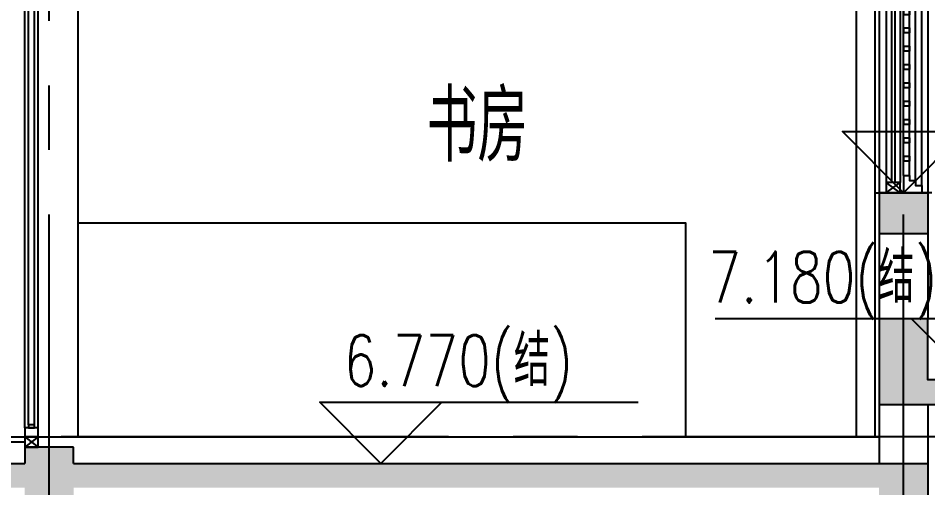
# Model space of a CAD drawing. Extents: x 296441 to 853063, y 459050 to 1117990.
# Drawn here: x 666327 to 670799, y 975121 to 977429 of the extents above; entities that cross this region are included whole.
import ezdxf

# ---------------------------------------------------------------- set-up
doc = ezdxf.new("R2010")
doc.units = 0
doc.header["$LTSCALE"] = 1000
doc.linetypes.add('14-GRID$0$CENTER2', pattern=[28.575, 19.05, -3.175, 3.175, -3.175])
for name, color, linetype in [('14-ELEV$0$G-XREF', 2, 'Continuous'), ('14-GRID$0$G-GRID', 9, '14-GRID$0$CENTER2'), ('E1-SECT-6.000-16-24$0$4HATCH(填充)', 254, 'Continuous'), ('E1-SECT-6.000-16-24$0$A-OVLK', 140, 'Continuous'), ('E1-SECT-6.000-16-24$0$A-SECT-WIND', 155, 'Continuous'), ('E1-SECT-6.000-16-24$0$A-SECT-WOOD', 17, 'Continuous'), ('E1-SECT-6.000-16-24$0$A-WALL', 1, 'Continuous'), ('E1-SECT-6.000-16-24$0$A_CUR_FRAME', 112, 'Continuous'), ('E1-SECT-6.000-16-24$0$J04$0$A-DETL-FNSH', 6, 'Continuous'), ('E1-SECT-6.000-16-24$0$XJ-01-S$0$A-DETL-STONE', 42, 'Continuous'), ('E1-TEXT-SECT$0$A-ANNO-LEVL', 3, 'Continuous'), ('E1-TEXT-SECT$0$A-ANNO-LEVL-TEXT', 255, 'Continuous'), ('E1-TEXT-SECT$0$A-ROOM-IDEN', 4, 'Continuous'), ('huachuangN$0$A-ELEV-THIN', 144, 'Continuous'), ('huachuangN$0$A-OVLK', 140, 'Continuous'), ('huachuangN$0$A-SECT-STONE', 42, 'Continuous'), ('huachuangN$0$A-SECT-WIND', 155, 'Continuous'), ('huachuangN$0$A-WALL', 1, 'Continuous'), ('huachuangN$0$A-WIND', 4, 'Continuous')]:
    doc.layers.add(name, color=color, linetype=linetype)
doc.styles.add('E1-TEXT-SECT$0$GOA_01_thin_0.75', font='romans.shx', dxfattribs={"width": 0.75, "bigfont": 'hzdx.shx'})

# ---------------------------------------------------------------- blocks, each defined once
blk = doc.blocks.new('E1-TEXT-SECT')
at = {"layer": 'E1-TEXT-SECT$0$A-ANNO-LEVL'}
for points in [[(12000, 8400), (11700, 8100), (11400, 8400), (12966.1, 8400)], [(11740, 7480), (12040, 7180), (12340, 7480), (10773.9, 7480)], [(9430.2, 7070), (9130.2, 6770), (8830.2, 7070), (10396.3, 7070)]]:
    blk.add_lwpolyline(points, dxfattribs=at)
at = {"layer": 'E1-TEXT-SECT$0$A-ANNO-LEVL-TEXT', "style": 'E1-TEXT-SECT$0$GOA_01_thin_0.75', "width": 0.75}
for s, p in [('7.180(结)', (10741.1, 7560.1)), ('6.770(结)', (8948.6, 7150.1))]:
    blk.add_text(s, height=250, dxfattribs=at).set_placement(p)
at = {"layer": 'E1-TEXT-SECT$0$A-ROOM-IDEN', "style": 'E1-TEXT-SECT$0$GOA_01_thin_0.75', "width": 0.75}
blk.add_text('书房', height=350, dxfattribs=at).set_placement((9356.3, 8252.4))
blk = doc.blocks.new('huachuangN')
at = {"layer": 'huachuangN$0$A-ELEV-THIN'}
for p, q in [((1015, 210), (35, 210)), ((990, 180), (60, 180))]:
    blk.add_line(p, q, dxfattribs=at)
at = {"layer": 'huachuangN$0$A-OVLK'}
for p, q in [((0, 240), (1050, 240)), ((0, 0), (1050, 0))]:
    blk.add_line(p, q, dxfattribs=at)
at = {"layer": 'huachuangN$0$A-SECT-STONE'}
for p, q in [((1050, 30), (1050, 210)), ((85, 120), (0, 120)), ((150, 120), (175, 120)), ((240, 120), (265, 120)), ((330, 120), (355, 120)), ((420, 120), (445, 120)), ((510, 120), (535, 120)), ((600, 120), (625, 120)), ((690, 120), (715, 120)), ((780, 120), (805, 120)), ((870, 120), (895, 120)), ((965, 120), (1050, 120))]:
    blk.add_line(p, q, dxfattribs=at)
for points in [[(85, 120), (85, 125), (85, 125.8), (85, 150), (60, 150), (60, 180), (35, 180), (35, 210), (0, 210), (0, 120)], [(965, 120), (965, 125), (965, 125.8), (965, 150), (990, 150), (990, 180), (1015, 180), (1015, 210), (1050, 210), (1050, 120)], [(150, 120), (150, 150), (175, 150), (175, 120)], [(240, 120), (240, 150), (265, 150), (265, 120)], [(330, 120), (330, 150), (355, 150), (355, 120)], [(420, 120), (420, 150), (445, 150), (445, 120)], [(510, 120), (510, 150), (535, 150), (535, 120)], [(600, 120), (600, 150), (625, 150), (625, 120)], [(690, 120), (690, 150), (715, 150), (715, 120)], [(780, 120), (780, 150), (805, 150), (805, 120)], [(870, 120), (870, 150), (895, 150), (895, 120)]]:
    blk.add_lwpolyline(points, dxfattribs=at)
at = {"layer": 'huachuangN$0$A-SECT-WIND'}
for p, q in [((50, 104), (0, 36)), ((50, 36), (0, 104)), ((50, 104), (1000, 104)), ((1050, 104), (1000, 36)), ((1050, 36), (1000, 104)), ((50, 78.5), (1000, 78.5)), ((50, 61.5), (1000, 61.5)), ((50, 36), (1000, 36))]:
    blk.add_line(p, q, dxfattribs=at)
for points in [[(0, 104), (0, 36), (50, 36), (50, 104)], [(1000, 104), (1000, 36), (1050, 36), (1050, 104)]]:
    blk.add_lwpolyline(points, close=True, dxfattribs=at)
at = {"layer": 'huachuangN$0$A-WALL'}
for p, q in [((-100, 240), (0, 240)), ((0, 240), (0, 0)), ((1050, 240), (1050, 0)), ((1050, 240), (1150, 240)), ((-100, 0), (0, 0)), ((1050, 0), (1150, 0))]:
    blk.add_line(p, q, dxfattribs=at)
at = {"layer": 'huachuangN$0$A-WIND'}
for p, q in [((965, 150), (80, 150)), ((965, 120), (85, 120))]:
    blk.add_line(p, q, dxfattribs=at)
blk = doc.blocks.new('*U1613')
at = {"layer": 'E1-SECT-6.000-16-24$0$A-SECT-WIND'}
for p, q in [((45, 32.5), (2355, 32.5)), ((60, 15), (2340, 15)), ((45, -32.5), (2355, -32.5)), ((60, -15), (2340, -15))]:
    blk.add_line(p, q, dxfattribs=at)
at = {"layer": 'E1-SECT-6.000-16-24$0$A-SECT-WOOD'}
for points in [[(0, 32.5), (45, 32.5), (45, -32.5), (0, -32.5)], [(60, 15), (60, -15), (45, -15), (45, 15)], [(2340, 15), (2340, -15), (2355, -15), (2355, 15)], [(2400, 32.5), (2355, 32.5), (2355, -32.5), (2400, -32.5)]]:
    blk.add_lwpolyline(points, close=True, dxfattribs=at)

msp = doc.modelspace()

# ---------------------------------------------------------------- hatches: boundary and pattern name
at = {"layer": 'E1-SECT-6.000-16-24$0$4HATCH(填充)'}
for points in [[(670799.2, 976570.9), (670559.2, 976570.9), (670559.2, 976370.9), (670799.2, 976370.9)], [(672599.2, 975120.9), (672599.2, 975614.6), (672579.2, 975620.9), (672379.2, 975620.9), (671779.2, 975970.9), (671339.2, 975720.9), (671339.2, 975870.9), (671239.2, 975870.9), (671239.2, 975650.9), (670799.2, 975650.9), (670799.2, 975950.9), (670559.2, 975950.9), (670559.2, 975530.9), (671247.8, 975530.9), (671778.4, 975832.4), (672359.2, 975496.7), (672359.2, 975120.9)]]:
    msp.add_hatch(color=256, dxfattribs=at).paths.add_polyline_path(points)
h = msp.add_hatch(color=256, dxfattribs=at)
h.paths.add_polyline_path([(662459.2, 975240.9), (662099.2, 975240.9), (662099.2, 975498.3), (662459.2, 975659.4)], flags=16)
h.paths.add_polyline_path([(661859.2, 975614.6), (661859.2, 974830.9), (662099.2, 974830.9), (662099.2, 975120.9), (666359.2, 975120.9), (666359.2, 974740.9), (666599.2, 974740.9), (666599.2, 975120.9), (670559.2, 975120.9), (670559.2, 974740.9), (670799.2, 974740.9), (670799.2, 975240.9), (666599.2, 975240.9), (666599.2, 975320.9), (666359.2, 975320.9), (666359.2, 975240.9), (662699.2, 975240.9), (662699.2, 976370.9), (662459.2, 976370.9), (662459.2, 975790.9), (662079.2, 975620.9), (661879.2, 975620.9)])

# ---------------------------------------------------------------- linework, layer by layer
at = {"layer": '14-GRID$0$G-GRID', "color": 8, "ltscale": 0.1}
for p, q in [((666479.2, 960270.9), (666479.2, 978370.9)), ((670679.2, 960270.9), (670679.2, 978370.9)), ((677015, 975370.9), (649179.2, 975370.9))]:
    msp.add_line(p, q, dxfattribs=at)
at = {"layer": 'E1-SECT-6.000-16-24$0$A-OVLK'}
for p, q in [((670449.2, 975370.9), (670449.2, 978230.9)), ((666619.2, 977750.9), (666619.2, 975370.9)), ((670539.2, 977620.9), (670539.2, 976570.9))]:
    msp.add_line(p, q, dxfattribs=at)
msp.add_lwpolyline([(669609.2, 975370.9), (669609.2, 976420.9), (666619.2, 976420.9)], dxfattribs=at)
at = {"layer": 'E1-SECT-6.000-16-24$0$A-WALL'}
for p, q in [((670559.2, 976570.9), (670799.2, 976570.9)), ((670559.2, 976570.9), (670559.2, 975240.9)), ((670799.2, 976570.9), (670799.2, 975950.9)), ((670559.2, 976370.9), (670799.2, 976370.9)), ((670799.2, 975950.9), (670559.2, 975950.9)), ((670799.2, 975530.9), (670799.2, 974740.9)), ((666359.2, 975320.9), (666359.2, 975240.9)), ((666599.2, 975320.9), (666359.2, 975320.9)), ((666599.2, 975240.9), (666599.2, 975320.9)), ((662699.2, 975240.9), (666359.2, 975240.9)), ((666599.2, 975240.9), (670799.2, 975240.9))]:
    msp.add_line(p, q, dxfattribs=at)
for points in [[(671239.2, 975870.9), (671239.2, 975650.9), (670799.2, 975650.9), (670799.2, 975950.9)], [(670559.2, 975530.9), (671247.8, 975530.9), (671778.4, 975832.4), (672359.2, 975496.7), (672359.2, 971790.9)]]:
    msp.add_lwpolyline(points, dxfattribs=at)
at = {"layer": 'E1-SECT-6.000-16-24$0$A_CUR_FRAME'}
for p, q in [((666424.2, 975370.9), (666359.2, 975320.9)), ((666359.2, 975370.9), (666424.2, 975320.9))]:
    msp.add_line(p, q, dxfattribs=at)
msp.add_lwpolyline([(666359.2, 975320.9), (666424.2, 975320.9), (666424.2, 975370.9), (666359.2, 975370.9)], close=True, dxfattribs=at)
at = {"layer": 'E1-SECT-6.000-16-24$0$J04$0$A-DETL-FNSH'}
for p, q in [((670539.2, 976570.9), (670559.2, 976570.9)), ((670539.2, 976570.9), (670539.2, 975370.9)), ((670819.2, 976570.9), (670799.2, 976570.9)), ((666339.2, 975370.9), (670559.2, 975370.9))]:
    msp.add_line(p, q, dxfattribs=at)
at = {"layer": 'E1-SECT-6.000-16-24$0$XJ-01-S$0$A-DETL-STONE'}
msp.add_lwpolyline([(666259.2, 975370.9), (666359.2, 975370.9), (666359.2, 975345.9), (666284.2, 975345.9), (666284.2, 975300.9), (666259.2, 975300.9), (666259.2, 975370.9)], dxfattribs=at)

# ---------------------------------------------------------------- block references
at = {"xscale": -1, "rotation": 270}
msp.add_blockref('*U1613', (666391.7, 975370.9), dxfattribs=at)
at = {"extrusion": (0, 0, -1), "xscale": -1, "zscale": -1, "rotation": 90}
msp.add_blockref('huachuangN', (-670559.2, 977620.9), dxfattribs=at)
at = {"layer": '14-ELEV$0$G-XREF', "rotation": 0.0003734599521217934}
msp.add_blockref('E1-TEXT-SECT', (658979.1, 968470.9), dxfattribs=at)

doc.saveas('drawing.dxf')
